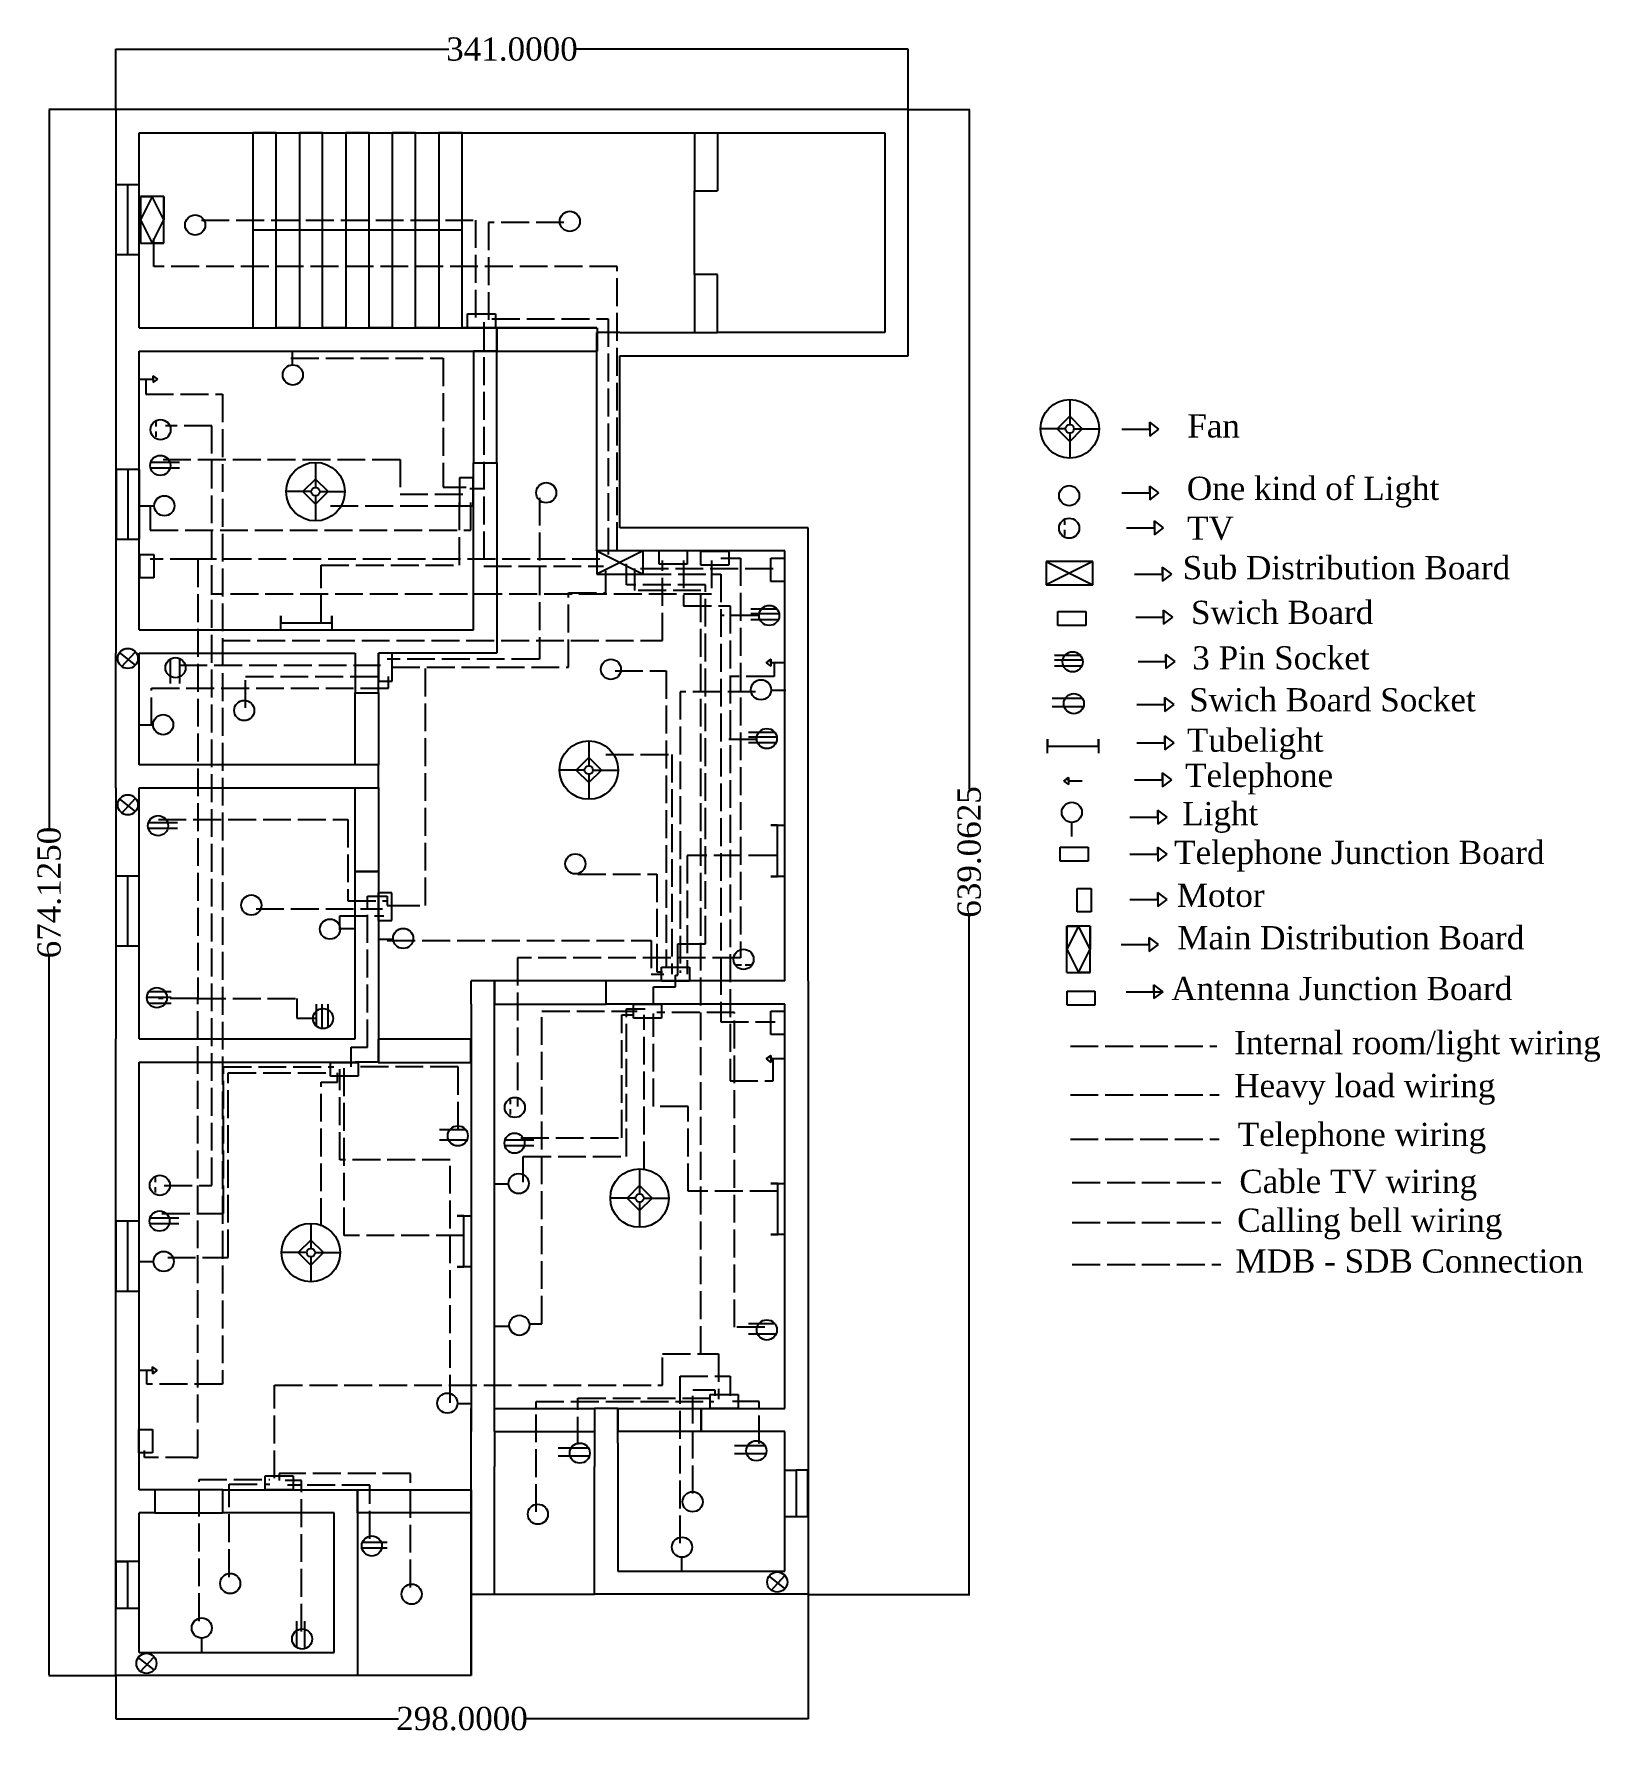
# Model space of a CAD drawing. Header units: inches. Extents: x 11 to 685, y 2 to 734.
import ezdxf

# ---------------------------------------------------------------- set-up
doc = ezdxf.new("R2010")
doc.units = ezdxf.units.IN
doc.header["$MEASUREMENT"] = 0
doc.linetypes.add('ACAD_ISO02W100', pattern=[15, 12, -3])
doc.styles.get("Standard").update_dxf_attribs({"font": 'times.ttf'})
doc.dimstyles.get("Standard").update_dxf_attribs({"dimtxt": 10, "dimasz": 0.18, "dimexe": 0.18, "dimexo": 0.0625, "dimgap": 0.09, "dimtad": 0, "dimdec": 4, "dimzin": 0, "dimdsep": 46, "dimtxsty": 'Standard', "dimcen": 0.09, "dimadec": 0, "dimazin": 0, "dimtfac": 1, "dimtdec": 4, "dimtofl": 0, "dimtmove": 0, "dimatfit": 3, "dimfxl": 1, "dimtolj": 1, "dimtzin": 0, "dimarcsym": 0})

# ---------------------------------------------------------------- blocks, each defined once
blk = doc.blocks.new('Lamp - Table')
at = {"linetype": 'Continuous'}
for p, q in [((0, 7), (0, 1)), ((-1, 0), (-7, 0)), ((0, 3), (-3, 0)), ((-3, 0), (0, -3)), ((3, 0), (0, 3)), ((0, -3), (3, 0)), ((1, 0), (7, 0)), ((0, -1), (0, -7))]:
    blk.add_line(p, q, dxfattribs=at)
for radius in [7, 1]:
    blk.add_circle((0, 0), radius, dxfattribs=at)
blk = doc.blocks.new('*D16')
at = {"color": 0, "lineweight": -2}
for p, q in [((46.65, 701.13), (46.65, 727.18)), ((46.83, 727), (189.94, 727)), ((387.47, 727), (244.36, 727)), ((387.65, 701.13), (387.65, 727.18))]:
    blk.add_line(p, q, dxfattribs=at)
at = {"color": 0}
for points in [[(46.83, 727.03), (46.83, 726.97), (46.65, 727)], [(387.47, 727.03), (387.47, 726.97), (387.65, 727)]]:
    blk.add_solid(points, dxfattribs=at)
at = {"layer": 'Defpoints', "color": 0}
for p in [(387.65, 727), (46.65, 701.07), (387.65, 701.07)]:
    blk.add_point(p, dxfattribs=at)
at = {"color": 0, "insert": (217.15, 727), "char_height": 10, "attachment_point": 5}
blk.add_mtext('\\A1;341.0000', dxfattribs=at)
blk = doc.blocks.new('*D17')
at = {"color": 0, "lineweight": -2}
for p, q in [((344.65, 62.01), (344.65, 8.32)), ((46.65, 27.01), (46.65, 8.32)), ((46.83, 8.5), (168.3, 8.5)), ((344.47, 8.5), (223, 8.5))]:
    blk.add_line(p, q, dxfattribs=at)
at = {"color": 0}
for points in [[(46.83, 8.53), (46.83, 8.47), (46.65, 8.5)], [(344.47, 8.53), (344.47, 8.47), (344.65, 8.5)]]:
    blk.add_solid(points, dxfattribs=at)
at = {"layer": 'Defpoints', "color": 0}
for p in [(344.65, 62.07), (46.65, 27.07), (344.65, 8.5)]:
    blk.add_point(p, dxfattribs=at)
at = {"color": 0, "insert": (195.65, 8.5), "char_height": 10, "attachment_point": 5}
blk.add_mtext('\\A1;298.0000', dxfattribs=at)
blk = doc.blocks.new('*D18')
at = {"color": 0, "lineweight": -2}
for p, q in [((46.59, 701.13), (17.82, 701.13)), ((18, 700.95), (18, 391.26)), ((18, 27.19), (18, 336.87)), ((46.59, 27.01), (17.82, 27.01))]:
    blk.add_line(p, q, dxfattribs=at)
at = {"color": 0}
for points in [[(17.97, 700.95), (18.03, 700.95), (18, 701.13)], [(17.97, 27.19), (18.03, 27.19), (18, 27.01)]]:
    blk.add_solid(points, dxfattribs=at)
at = {"layer": 'Defpoints', "color": 0}
for p in [(46.65, 701.13), (18, 27.01), (46.65, 27.01)]:
    blk.add_point(p, dxfattribs=at)
at = {"color": 0, "insert": (18, 364.07), "char_height": 10, "attachment_point": 5, "rotation": 90}
blk.add_mtext('\\A1;674.1250', dxfattribs=at)
blk = doc.blocks.new('*D19')
at = {"color": 0, "lineweight": -2}
for p, q in [((387.71, 701.07), (414.18, 701.07)), ((414, 700.89), (414, 408.51)), ((414, 62.19), (414, 354.57)), ((344.71, 62.01), (414.18, 62.01))]:
    blk.add_line(p, q, dxfattribs=at)
at = {"color": 0}
for points in [[(413.97, 700.89), (414.03, 700.89), (414, 701.07)], [(413.97, 62.19), (414.03, 62.19), (414, 62.01)]]:
    blk.add_solid(points, dxfattribs=at)
at = {"layer": 'Defpoints', "color": 0}
for p in [(387.65, 701.07), (344.65, 62.01), (414, 62.01)]:
    blk.add_point(p, dxfattribs=at)
at = {"color": 0, "insert": (414, 381.54), "char_height": 10, "attachment_point": 5, "rotation": 90}
blk.add_mtext('\\A1;639.0625', dxfattribs=at)

msp = doc.modelspace()

# ---------------------------------------------------------------- linework, layer by layer
for p, q in [((295.6494, 701.06939), (46.6494, 701.06939)), ((46.6494, 701.06939), (46.6494, 607.06939)), ((387.6494, 701.06939), (295.6494, 701.06939)), ((387.6494, 595.06939), (387.6494, 701.06939)), ((56.6494, 607.06939), (56.6494, 691.06939)), ((56.6494, 691.06939), (295.6494, 691.06939)), ((115.6494, 691.06939), (105.6494, 691.06939)), ((105.6494, 691.06939), (105.6494, 607.06939)), ((105.6494, 691.06939), (105.6494, 649.06939)), ((115.6494, 607.06939), (115.6494, 691.06939)), ((135.6494, 691.06939), (125.6494, 691.06939)), ((125.6494, 691.06939), (125.6494, 607.06939)), ((135.6494, 607.06939), (135.6494, 691.06939)), ((155.6494, 691.06939), (145.6494, 691.06939)), ((145.6494, 691.06939), (145.6494, 607.06939)), ((155.6494, 607.06939), (155.6494, 691.06939)), ((175.6494, 691.06939), (165.6494, 691.06939)), ((165.6494, 691.06939), (165.6494, 607.06939)), ((175.6494, 607.06939), (175.6494, 691.06939)), ((195.6494, 691.06939), (185.6494, 691.06939)), ((185.6494, 691.06939), (185.6494, 607.06939)), ((195.6494, 607.06939), (195.6494, 691.06939)), ((295.6494, 691.06939), (305.6494, 691.06939)), ((295.6494, 691.06939), (305.6494, 691.06939)), ((295.6494, 691.06939), (305.6494, 691.06939)), ((295.6494, 691.06939), (295.6494, 666.06939)), ((305.6494, 691.06939), (377.6494, 691.06939)), ((305.6494, 691.06939), (305.6494, 666.06939)), ((377.6494, 691.06939), (377.6494, 605.06939)), ((56.56622, 668.64947), (56.56622, 648.64947)), ((295.6494, 666.06939), (305.6494, 666.06939)), ((295.6494, 630.06939), (295.6494, 666.06939)), ((57.27259, 663.59047), (57.27259, 643.59047)), ((67.27259, 663.59047), (57.27259, 663.59047)), ((57.27259, 663.59047), (57.27259, 653.59047)), ((57.27259, 663.59047), (62.27259, 663.59047)), ((62.27259, 663.59047), (57.27259, 653.59047)), ((67.27259, 653.59047), (62.27259, 663.59047)), ((67.27259, 643.59047), (67.27259, 663.59047)), ((67.27259, 663.59047), (67.27259, 653.59047)), ((57.27259, 653.59047), (62.27259, 643.59047)), ((62.27259, 643.59047), (67.27259, 653.59047)), ((195.6494, 649.06939), (105.6494, 649.06939)), ((195.6494, 607.06939), (195.6494, 649.06939)), ((57.27259, 643.59047), (67.27259, 643.59047)), ((67.27259, 643.59047), (62.27259, 643.59047)), ((305.6494, 630.06939), (295.6494, 630.06939)), ((295.6494, 630.06939), (295.6494, 605.06939)), ((305.6494, 605.06939), (305.6494, 630.06939)), ((46.6494, 607.06939), (46.6494, 597.06939)), ((56.6494, 607.06939), (210.6494, 607.06939)), ((125.6494, 607.06939), (115.6494, 607.06939)), ((145.6494, 607.06939), (135.6494, 607.06939)), ((165.6494, 607.06939), (155.6494, 607.06939)), ((185.6494, 607.06939), (175.6494, 607.06939)), ((210.6494, 607.06939), (195.6494, 607.06939)), ((210.6494, 597.06939), (210.6494, 607.06939)), ((253.6494, 511.06939), (253.6494, 605.06939)), ((263.6494, 605.06939), (253.6494, 605.06939)), ((263.6494, 605.06939), (305.6494, 605.06939)), ((377.6494, 605.06939), (305.6494, 605.06939)), ((46.6494, 597.06939), (46.6494, 467.06939)), ((56.6494, 477.06939), (56.6494, 597.06939)), ((56.6494, 597.06939), (200.6494, 597.06939)), ((122.5, 597), (122.5, 591)), ((200.6494, 597.06939), (210.6494, 597.06939)), ((263.6494, 521.06939), (263.6494, 595.06939)), ((263.6494, 595.06939), (295.6494, 595.06939)), ((295.6494, 595.06939), (377.6494, 595.06939)), ((377.6494, 595.06939), (387.6494, 595.06939)), ((63.88498, 566.62391), (63.88498, 564.66477)), ((479.62927, 563.53464), (491.62927, 563.53464)), ((491.62927, 563.53464), (491.62927, 566.53464)), ((491.62927, 566.53464), (491.62927, 560.53464)), ((495.62927, 563.53464), (491.62927, 566.53464)), ((491.62927, 560.53464), (495.62927, 563.53464)), ((63.88498, 562.51604), (63.88498, 560.17772)), ((61.7372, 549.29173), (74.12754, 549.29173)), ((200.6494, 477.06939), (200.6494, 549.06939)), ((200.6494, 549.06939), (210.6494, 549.06939)), ((210.6494, 549.06939), (210.6494, 467.06939)), ((61.7372, 546.84858), (74.12754, 546.84858)), ((479.62927, 536.03464), (491.62927, 536.03464)), ((491.62927, 536.03464), (491.62927, 539.03464)), ((491.62927, 539.03464), (491.62927, 533.03464)), ((495.62927, 536.03464), (491.62927, 539.03464)), ((491.62927, 533.03464), (495.62927, 536.03464)), ((57.01225, 530.43852), (63.01225, 530.43852)), ((344.6494, 521.06939), (263.6494, 521.06939)), ((344.6494, 511.06939), (344.6494, 521.06939)), ((454.94425, 524.22222), (454.94425, 522.26309)), ((454.94425, 520.11436), (454.94425, 517.77603)), ((481.62927, 521.03464), (493.62927, 521.03464)), ((493.62927, 521.03464), (493.62927, 524.03464)), ((493.62927, 524.03464), (493.62927, 518.03464)), ((497.62927, 521.03464), (493.62927, 524.03464)), ((493.62927, 518.03464), (497.62927, 521.03464)), ((263.6494, 511.06939), (253.6494, 511.06939)), ((253.6494, 511.06939), (253.6494, 501.06939)), ((273.6494, 511.06939), (253.6494, 511.06939)), ((253.6494, 511.06939), (273.6494, 501.06939)), ((273.6494, 511.06939), (253.6494, 501.06939)), ((334.6494, 511.06939), (263.6494, 511.06939)), ((273.6494, 501.06939), (273.6494, 511.06939)), ((273.6494, 501.06939), (273.6494, 511.06939)), ((334.6494, 326.06939), (334.6494, 511.06939)), ((344.6494, 326.06939), (344.6494, 511.06939)), ((447.12926, 506.53464), (447.12926, 496.53464)), ((467.12926, 506.53464), (447.12926, 506.53464)), ((447.12926, 506.53464), (467.12926, 496.53464)), ((467.12926, 506.53464), (447.12926, 496.53464)), ((467.12926, 496.53464), (467.12926, 506.53464)), ((467.12926, 496.53464), (467.12926, 506.53464)), ((253.6494, 501.06939), (273.6494, 501.06939)), ((485.12927, 501.03464), (497.12927, 501.03464)), ((497.12927, 501.03464), (497.12927, 504.03464)), ((497.12927, 504.03464), (497.12927, 498.03464)), ((501.12927, 501.03464), (497.12927, 504.03464)), ((497.12927, 498.03464), (501.12927, 501.03464)), ((447.12926, 496.53464), (467.12926, 496.53464)), ((117.6904, 477.14161), (117.6904, 483.14161)), ((117.6904, 483.14161), (117.6904, 480.14161)), ((139.6904, 480.14161), (139.6904, 483.14161)), ((139.6904, 483.14161), (139.6904, 477.14161)), ((331.5, 486), (320, 486)), ((332, 484), (320, 484)), ((497.62927, 482.53464), (497.62927, 485.53464)), ((497.62927, 485.53464), (497.62927, 479.53464)), ((501.62927, 482.53464), (497.62927, 485.53464)), ((56.6494, 477.06939), (200.6494, 477.06939)), ((117.6904, 480.14161), (139.6904, 480.14161)), ((331.5, 481.5), (320, 481.5)), ((485.62927, 482.53464), (497.62927, 482.53464)), ((497.62927, 479.53464), (501.62927, 482.53464)), ((46.6494, 409.06939), (46.6494, 467.06939)), ((48, 467.5), (55, 462)), ((55, 467.5), (49, 461)), ((56.6494, 419.06939), (56.6494, 467.06939)), ((56.6494, 467.06939), (149.6494, 467.06939)), ((70, 464.5), (70, 454)), ((74, 465), (74, 454)), ((149.6494, 467.06939), (149.6494, 455.06939)), ((159.6494, 450.06939), (159.6494, 467.06939)), ((210.6494, 467.06939), (159.6494, 467.06939)), ((462.12926, 466.03464), (450.62926, 466.03464)), ((462.62926, 464.03464), (450.62926, 464.03464)), ((462.12926, 461.53464), (450.62926, 461.53464)), ((486.62927, 463.53464), (498.62927, 463.53464)), ((498.62927, 463.53464), (498.62927, 466.53464)), ((498.62927, 466.53464), (498.62927, 460.53464)), ((502.62927, 463.53464), (498.62927, 466.53464)), ((498.62927, 460.53464), (502.62927, 463.53464)), ((149.6494, 455.06939), (149.6494, 450.06939)), ((149.6494, 450.06939), (159.6494, 450.06939)), ((335, 451), (329, 451)), ((462.62926, 447.53464), (449.62926, 447.53464)), ((498.12927, 445.03464), (498.12927, 448.03464)), ((498.12927, 448.03464), (498.12927, 442.03464)), ((502.12927, 445.03464), (498.12927, 448.03464)), ((463.12926, 444.03464), (449.62926, 444.03464)), ((486.12927, 445.03464), (498.12927, 445.03464)), ((498.12927, 442.03464), (502.12927, 445.03464)), ((56.5, 436.24806), (62.5, 436.24806)), ((330.5, 433), (319, 433)), ((331, 431), (319, 431)), ((330.5, 428.5), (319, 428.5)), ((447.62927, 424.03464), (447.62927, 430.03464)), ((447.62927, 430.03464), (447.62927, 427.03464)), ((447.62927, 427.03464), (469.62927, 427.03464)), ((469.62927, 427.03464), (469.62927, 430.03464)), ((469.62927, 430.03464), (469.62927, 424.03464)), ((486.12927, 428.53464), (498.12927, 428.53464)), ((498.12927, 428.53464), (498.12927, 431.53464)), ((498.12927, 431.53464), (498.12927, 425.53464)), ((502.12927, 428.53464), (498.12927, 431.53464)), ((498.12927, 425.53464), (502.12927, 428.53464)), ((159.6494, 419.06939), (56.6494, 419.06939)), ((159.6494, 409.06939), (159.6494, 419.06939)), ((485.12927, 412.53464), (497.12927, 412.53464)), ((497.12927, 412.53464), (497.12927, 415.53464)), ((497.12927, 415.53464), (497.12927, 409.53464)), ((501.12927, 412.53464), (497.12927, 415.53464)), ((497.12927, 409.53464), (501.12927, 412.53464)), ((46.6494, 409.06939), (46.6494, 301.06939)), ((48, 404.5), (55, 399)), ((55, 404.5), (49, 398)), ((56.6494, 301.06939), (56.6494, 409.06939)), ((56.6494, 409.06939), (159.6494, 409.06939)), ((483.12927, 396.53464), (495.12927, 396.53464)), ((495.12927, 396.53464), (495.12927, 399.53464)), ((495.12927, 399.53464), (495.12927, 393.53464)), ((499.12927, 396.53464), (495.12927, 399.53464)), ((495.12927, 393.53464), (499.12927, 396.53464)), ((60.78145, 394.23676), (73.17179, 394.23676)), ((60.78145, 391.7936), (73.17179, 391.7936)), ((331.5, 393), (328.5, 393)), ((328.5, 393), (334.5, 393)), ((331.5, 371), (331.5, 393)), ((458.07107, 388.25919), (458.07107, 394.25919)), ((483.12927, 380.53464), (495.12927, 380.53464)), ((495.12927, 380.53464), (495.12927, 383.53464)), ((495.12927, 383.53464), (495.12927, 377.53464)), ((499.12927, 380.53464), (495.12927, 383.53464)), ((495.12927, 377.53464), (499.12927, 380.53464)), ((149.6494, 301.06939), (149.6494, 373.06939)), ((149.6494, 373.06939), (159.6494, 373.06939)), ((159.6494, 373.06939), (159.6494, 291.06939)), ((334.5, 371), (328.5, 371)), ((328.5, 371), (331.5, 371)), ((483.12487, 361.13186), (495.12487, 361.13186)), ((495.12487, 361.13186), (495.12487, 364.13186)), ((495.12487, 364.13186), (495.12487, 358.13186)), ((499.12487, 361.13186), (495.12487, 364.13186)), ((495.12487, 358.13186), (499.12487, 361.13186)), ((149.5, 348.5), (143.5, 348.5)), ((160, 344), (166, 344)), ((465.96626, 349.66552), (455.96626, 349.66552)), ((455.96626, 349.66552), (460.96626, 349.66552)), ((460.96626, 349.66552), (455.96626, 339.66552)), ((455.96626, 329.66552), (455.96626, 349.66552)), ((455.96626, 349.66552), (455.96626, 339.66552)), ((465.96626, 339.66552), (460.96626, 349.66552)), ((465.96626, 329.66552), (465.96626, 349.66552)), ((465.96626, 349.66552), (465.96626, 339.66552)), ((491.36278, 341.72289), (491.36278, 344.72289)), ((491.36278, 344.72289), (491.36278, 338.72289)), ((495.36278, 341.72289), (491.36278, 344.72289)), ((455.96626, 339.66552), (460.96626, 329.66552)), ((460.96626, 329.66552), (465.96626, 339.66552)), ((479.36278, 341.72289), (491.36278, 341.72289)), ((491.36278, 338.72289), (495.36278, 341.72289)), ((313.5, 333), (316, 333)), ((317.5, 333), (319.5, 333)), ((319.5, 333), (320, 333)), ((455.96626, 329.66552), (465.96626, 329.66552)), ((465.96626, 329.66552), (460.96626, 329.66552)), ((209.6494, 326.06939), (199.6494, 326.06939)), ((199.6494, 316.06939), (199.6494, 326.06939)), ((209.6494, 316.06939), (209.6494, 326.06939)), ((257.6494, 316.06939), (257.6494, 326.06939)), ((334.6494, 326.06939), (257.6494, 326.06939)), ((344.6494, 326.06939), (344.6494, 316.06939)), ((493.44632, 321.40189), (493.44632, 324.40189)), ((493.44632, 324.40189), (493.44632, 318.40189)), ((497.44632, 321.40189), (493.44632, 324.40189)), ((60, 319), (70.5, 319)), ((60.5, 321.5), (70.5, 321.5)), ((61, 316.5), (70.5, 316.5)), ((133, 306.5), (133, 316)), ((135.5, 306), (135.5, 316)), ((138, 306.5), (138, 316)), ((199.6494, 316.06939), (199.6494, 132.06939)), ((209.6494, 142.06939), (209.6494, 316.06939)), ((334.6494, 316.06939), (257.6494, 316.06939)), ((334.6494, 142.06939), (334.6494, 316.06939)), ((344.6494, 316.06939), (344.6494, 142.06939)), ((481.44632, 321.40189), (496.94632, 321.40189)), ((493.44632, 318.40189), (497.44632, 321.40189)), ((46.6494, 107.06939), (46.6494, 301.06939)), ((56.6494, 301.06939), (149.6494, 301.06939)), ((56.6494, 107.06939), (56.6494, 291.06939)), ((56.6494, 291.06939), (146.6494, 291.06939)), ((146.6494, 291.06939), (149.6494, 291.06939)), ((159.6494, 291.06939), (149.6494, 291.06939)), ((216.37272, 274.93345), (216.37272, 272.97431)), ((216.37272, 270.82558), (216.37272, 268.48726)), ((197.5, 262), (186, 262)), ((197.5, 257.5), (186, 257.5)), ((214.22494, 257.60127), (226.61528, 257.60127)), ((214.22494, 255.15811), (226.61528, 255.15811)), ((63.58277, 241.42002), (63.58277, 239.46089)), ((63.58277, 237.31215), (63.58277, 234.97383)), ((209.5, 238.74806), (215.5, 238.74806)), ((331.61059, 238.90358), (328.61059, 238.90358)), ((328.61059, 238.90358), (334.61059, 238.90358)), ((331.61059, 216.90358), (331.61059, 238.90358)), ((61.43499, 224.08785), (73.82533, 224.08785)), ((61.43499, 221.64469), (73.82533, 221.64469)), ((196.5, 225), (193.5, 225)), ((193.5, 225), (199.5, 225)), ((196.5, 203), (196.5, 225)), ((334.61059, 216.90358), (328.61059, 216.90358)), ((328.61059, 216.90358), (331.61059, 216.90358)), ((56.71005, 205.23464), (62.71005, 205.23464)), ((199.5, 203), (193.5, 203)), ((193.5, 203), (196.5, 203)), ((210, 177.5), (216, 177.5)), ((330.5, 178.5), (319, 178.5)), ((330.5, 174), (319, 174)), ((199.5, 144), (193.5, 144)), ((199.6494, 132.06939), (199.6494, 142.06939)), ((209.6494, 132.06939), (209.6494, 142.06939)), ((262.6494, 142.06939), (252.6494, 142.06939)), ((262.6494, 132.06939), (262.6494, 142.06939)), ((298.6494, 132.06939), (298.6494, 142.06939)), ((298.6494, 142.06939), (334.6494, 142.06939)), ((344.6494, 142.06939), (344.6494, 72.06939)), ((199.6494, 127.06939), (199.6494, 132.06939)), ((209.6494, 132.06939), (209.6494, 117.06939)), ((252.6494, 132.06939), (252.6494, 117.06939)), ((262.6494, 127.06939), (262.6494, 132.06939)), ((334.6494, 132.06939), (298.6494, 132.06939)), ((334.6494, 72.06939), (334.6494, 132.06939)), ((199.6494, 62.06939), (199.6494, 127.06939)), ((250, 125), (237, 125)), ((262.6494, 127.06939), (262.6494, 117.06939)), ((326, 126), (313, 126)), ((209.6494, 107.06939), (209.6494, 117.06939)), ((250.5, 121.5), (237, 121.5)), ((252.6494, 107.06939), (252.6494, 117.06939)), ((262.6494, 117.06939), (262.6494, 107.06939)), ((326.5, 122.5), (313, 122.5)), ((46.6494, 97.06939), (46.6494, 107.06939)), ((63.412, 107.06939), (56.6494, 107.06939)), ((63.412, 107.06939), (63.412, 97.06939)), ((92.6494, 97.06939), (92.6494, 107.06939)), ((92.6494, 107.06939), (140.6494, 107.06939)), ((140.6494, 107.06939), (150.6494, 107.06939)), ((150.6494, 107.06939), (150.6494, 37.06939)), ((150.6494, 107.06939), (199.6494, 107.06939)), ((150.6494, 97.06939), (150.6494, 107.06939)), ((199.6494, 107.06939), (199.6494, 97.06939)), ((209.6494, 62.06939), (209.6494, 107.06939)), ((252.6494, 62.06939), (252.6494, 107.06939)), ((262.6494, 107.06939), (262.6494, 72.06939)), ((46.6494, 27.06939), (46.6494, 97.06939)), ((56.6494, 37.06939), (56.6494, 97.06939)), ((63.412, 97.06939), (56.6494, 97.06939)), ((140.6494, 97.06939), (92.6494, 97.06939)), ((140.6494, 37.06939), (140.6494, 97.06939)), ((199.6494, 97.06939), (150.6494, 97.06939)), ((199.6494, 97.06939), (199.6494, 27.06939)), ((152.5, 82), (163.5, 82)), ((153, 84.5), (163.5, 84.5)), ((290.29612, 72), (290.29612, 78)), ((262.6494, 72.06939), (334.6494, 72.06939)), ((327.5, 70), (334.5, 64.5)), ((334.5, 70), (328.5, 63.5)), ((344.6494, 72.06939), (344.6494, 62.06939)), ((199.6494, 27.06939), (199.6494, 62.06939)), ((199.6494, 62.06939), (209.6494, 62.06939)), ((209.6494, 62.06939), (252.6494, 62.06939)), ((344.6494, 62.06939), (252.6494, 62.06939)), ((124.5, 39), (124.5, 50.5)), ((128, 38.5), (128, 50.5)), ((56.6494, 37.06939), (140.6494, 37.06939)), ((83.61244, 37.21725), (83.61244, 43.21725)), ((150.6494, 37.06939), (150.6494, 27.06939)), ((56, 35), (63, 29.5)), ((63, 35), (57, 28.5)), ((56.6494, 27.06939), (46.6494, 27.06939)), ((150.6494, 27.06939), (56.6494, 27.06939)), ((199.6494, 27.06939), (150.6494, 27.06939))]:
    msp.add_line(p, q)
at = {"color": 150}
for p, q in [((56.56622, 668.64947), (46.56622, 668.64947)), ((46.71046, 668.64947), (46.71046, 638.64947)), ((51.71046, 668.64947), (51.71046, 638.64947)), ((56.71046, 638.64947), (56.71046, 668.64947)), ((46.71046, 638.64947), (56.71046, 638.64947)), ((56.72335, 546.16019), (46.72335, 546.16019)), ((46.86759, 546.16019), (46.86759, 516.16019)), ((51.86759, 546.16019), (51.86759, 516.16019)), ((56.86759, 516.16019), (56.86759, 546.16019)), ((46.86759, 516.16019), (56.86759, 516.16019)), ((56.58288, 371.17806), (46.58288, 371.17806)), ((46.72711, 371.17806), (46.72711, 341.17806)), ((51.72711, 371.17806), (51.72711, 341.17806)), ((56.72711, 341.17806), (56.72711, 371.17806)), ((46.72711, 341.17806), (56.72711, 341.17806)), ((56.50516, 222.58695), (46.50516, 222.58695)), ((46.6494, 222.58695), (46.6494, 192.58695)), ((51.6494, 222.58695), (51.6494, 192.58695)), ((56.6494, 192.58695), (56.6494, 222.58695)), ((46.6494, 192.58695), (56.6494, 192.58695)), ((334.48543, 115.51493), (339.48543, 115.51493)), ((334.48543, 115.51493), (334.48543, 95.51493)), ((344.48543, 115.51493), (339.48543, 115.51493)), ((339.48543, 115.51493), (339.48543, 95.51493)), ((344.48543, 95.51493), (344.48543, 115.51493)), ((334.48543, 95.51493), (344.48543, 95.51493)), ((56.6494, 76.12175), (46.6494, 76.12175)), ((46.6494, 76.12175), (51.6494, 76.12175)), ((46.6494, 76.12175), (46.6494, 56.12175)), ((56.6494, 76.12175), (51.6494, 76.12175)), ((51.6494, 76.12175), (51.6494, 56.12175)), ((56.6494, 56.12175), (56.6494, 76.12175)), ((46.6494, 56.12175), (56.6494, 56.12175))]:
    msp.add_line(p, q, dxfattribs=at)
at = {"linetype": 'ACAD_ISO02W100'}
for p, q in [((83.5, 653.5), (201.5, 653.5)), ((201.5, 653.5), (201.5, 611)), ((239.5, 652.5), (207, 652.5)), ((207, 652.5), (207, 610)), ((122, 594), (187.5, 594)), ((187.5, 594), (187.5, 538.5)), ((67, 550.5), (169, 550.5)), ((169, 550.5), (169, 535.5)), ((169, 535.5), (197, 535.5)), ((187.5, 538.5), (197.5, 538.5)), ((199.5, 520), (199.5, 534.5)), ((61.5, 530.5), (61.5, 520)), ((139, 530.5), (196, 530.5)), ((194.5, 505), (194.5, 533)), ((229, 534), (229, 464.5)), ((61.5, 520), (199.5, 520)), ((135, 480), (135, 505)), ((135, 505), (194.5, 505)), ((74, 462), (160.5, 462)), ((229, 464.5), (163.5, 464.5)), ((102.5, 443.5), (102.5, 457)), ((102.5, 457), (161.5, 457)), ((164, 452), (164, 457)), ((261.5, 459.5), (283.5, 459.5)), ((283.5, 459.5), (283.5, 331.5)), ((62, 436), (62, 452)), ((62, 452), (164, 452)), ((322, 450.5), (289.5, 450.5)), ((289.5, 450.5), (289.5, 329.5)), ((257.5, 423.5), (286, 423.5)), ((286, 423.5), (286, 329)), ((65, 395.5), (146.5, 395.5)), ((146.5, 395.5), (146.5, 360.5)), ((331, 380), (292.5, 380)), ((292.5, 380), (292.5, 329)), ((245.5, 372), (279.5, 372)), ((279.5, 372), (279.5, 330)), ((146.5, 360.5), (163, 360.5)), ((107, 357), (161.5, 357)), ((143, 348), (143, 354)), ((143, 354), (162, 354)), ((163.5, 343.5), (277, 343.5)), ((277, 343.5), (277, 329)), ((279.5, 330), (282, 330)), ((277, 329), (282.5, 329)), ((230, 178.5), (230, 313)), ((230, 313), (271, 313)), ((264.5, 258.5), (264.5, 311.5)), ((264.5, 311.5), (269.5, 311.5)), ((266.5, 250.5), (266.5, 314)), ((266.5, 314), (274.5, 314)), ((274, 245), (274, 311.5)), ((278, 272), (278, 312)), ((313, 312.5), (279.5, 312.5)), ((313, 177), (313, 312.5)), ((457.5, 298), (520.5, 298)), ((93, 226), (93, 289)), ((93, 289), (140.5, 289)), ((95, 207), (95, 286.5)), ((95, 286.5), (140, 286.5)), ((142, 282.5), (142, 286.5)), ((143, 249), (143, 288)), ((145, 216.5), (145, 288.5)), ((194, 289), (149, 289)), ((194, 262), (194, 289)), ((135, 220.5), (135, 282.5)), ((135, 282.5), (142, 282.5)), ((293, 272), (278, 272)), ((293, 235.5), (293, 272)), ((221, 258.5), (264.5, 258.5)), ((190.5, 249), (143, 249)), ((190.5, 144.5), (190.5, 249)), ((222, 239.5), (222, 250.5)), ((222, 250.5), (266.5, 250.5)), ((331.5, 235.5), (293, 235.5)), ((66.5, 226), (93, 226)), ((196.5, 216.5), (145, 216.5)), ((69, 207), (95, 207)), ((225, 178.5), (230, 178.5)), ((326, 177), (313, 177)), ((289.5, 84), (289.5, 156)), ((289.5, 156), (311, 156)), ((311, 156), (311, 147.5)), ((245.5, 126.5), (245.5, 146.5)), ((245.5, 146.5), (304, 146.5)), ((295, 105.5), (295, 150)), ((295, 150), (304.5, 150)), ((304.5, 150), (304.5, 147.5)), ((227.5, 97.5), (227.5, 145)), ((227.5, 145), (304, 145)), ((323.5, 145), (312, 145)), ((323.5, 127), (323.5, 145)), ((82.5, 50.5), (82.5, 111.5)), ((82.5, 111.5), (113, 111.5)), ((173.5, 114), (117, 114)), ((117, 114), (117, 111)), ((126.5, 111), (119.5, 111)), ((126.5, 46), (126.5, 111)), ((173.5, 65), (173.5, 114)), ((95.5, 69.5), (95.5, 109.5)), ((95.5, 109.5), (113, 109.5)), ((156, 109), (120.5, 109)), ((156, 86), (156, 109))]:
    msp.add_line(p, q, dxfattribs=at)
at = {"color": 5, "linetype": 'ACAD_ISO02W100'}
for p, q in [((63, 633.5), (63, 647)), ((262.5, 633.5), (63, 633.5)), ((262.5, 511.5), (262.5, 633.5)), ((458.30455, 204), (522.30455, 204))]:
    msp.add_line(p, q, dxfattribs=at)
at = {"color": 24}
for p, q in [((198, 607.06939), (198, 613.06939)), ((198, 613.06939), (210, 613.06939)), ((210, 613.06939), (210, 607.06939)), ((210, 607.06939), (198, 607.06939)), ((194.5, 542.5), (194.5, 530.5)), ((200.5, 542.5), (194.5, 542.5)), ((200.5, 530.5), (200.5, 542.5)), ((194.5, 530.5), (200.5, 530.5)), ((452.12927, 479.03464), (452.12927, 485.03464)), ((452.12927, 485.03464), (464.12927, 485.03464)), ((464.12927, 485.03464), (464.12927, 479.03464)), ((464.12927, 479.03464), (452.12927, 479.03464)), ((159.6494, 467.06939), (159.6494, 455.06939)), ((165.6494, 467.06939), (159.6494, 467.06939)), ((165.6494, 455.06939), (165.6494, 467.06939)), ((159.6494, 455.06939), (165.6494, 455.06939)), ((159.5, 364), (159.5, 352)), ((165.5, 364), (159.5, 364)), ((165.5, 352), (165.5, 364)), ((159.5, 352), (165.5, 352)), ((281.5, 326), (281.5, 332)), ((281.5, 332), (293.5, 332)), ((293.5, 332), (293.5, 326)), ((293.5, 326), (281.5, 326)), ((269.5, 310), (269.5, 316)), ((269.5, 316), (281.5, 316)), ((281.5, 316), (281.5, 310)), ((281.5, 310), (269.5, 310)), ((139, 285), (139, 291)), ((139, 291), (151, 291)), ((151, 291), (151, 285)), ((151, 285), (139, 285)), ((302.5, 142), (302.5, 148)), ((302.5, 148), (314.5, 148)), ((314.5, 148), (314.5, 142)), ((314.5, 142), (302.5, 142)), ((111, 107), (111, 113)), ((111, 113), (123, 113)), ((123, 113), (123, 107)), ((123, 107), (111, 107))]:
    msp.add_line(p, q, dxfattribs=at)
at = {"color": 1, "linetype": 'ACAD_ISO02W100'}
for p, q in [((205, 609.5), (205, 504.5)), ((199, 538), (205, 538)), ((266.5, 496.5), (266.5, 505.5)), ((205, 504.5), (256.5, 504.5)), ((257.5, 493), (257.5, 502.5)), ((270, 494), (270, 503.5)), ((241.5, 461), (241.5, 493)), ((241.5, 493), (257.5, 493)), ((300.5, 496.5), (266.5, 496.5)), ((298.5, 494), (270, 494)), ((298.5, 165.5), (298.5, 494)), ((300.5, 388.5), (300.5, 496.5)), ((165.5, 461), (241.5, 461)), ((180, 358.5), (180, 461)), ((300.5, 342), (300.5, 388.5)), ((155, 297.5), (155, 362.5)), ((155, 362.5), (163.5, 362.5)), ((163.5, 362.5), (163.5, 358.5)), ((163.5, 358.5), (165.5, 358.5)), ((165.5, 358.5), (180, 358.5)), ((288.5, 332), (288.5, 342)), ((288.5, 342), (300.5, 342)), ((288.5, 328.5), (288.5, 332)), ((278, 316.5), (278, 323.5)), ((278, 323.5), (287.5, 323.5)), ((287.5, 323.5), (287.5, 328.5)), ((287.5, 328.5), (288.5, 328.5)), ((148, 289), (148, 297.5)), ((148, 297.5), (155, 297.5)), ((282, 152), (282, 165.5)), ((282, 165.5), (306, 165.5)), ((306, 165.5), (306, 146)), ((115, 112), (115, 152)), ((115, 152), (282, 152))]:
    msp.add_line(p, q, dxfattribs=at)
at = {"color": 6, "linetype": 'ACAD_ISO02W100'}
for p, q in [((208.5, 611), (258.5, 611)), ((258.5, 611), (258.5, 509.5)), ((458.30455, 222), (522.30455, 222))]:
    msp.add_line(p, q, dxfattribs=at)
at = {"color": 3}
for p, q in [((210.6494, 607.06939), (253.6494, 607.06939)), ((253.6494, 607.06939), (210.6494, 607.06939)), ((210.6494, 607.06939), (210.6494, 597.06939)), ((254, 597.06939), (254, 607.06939)), ((210.6494, 597.06939), (200.6494, 597.06939)), ((200.6494, 597.06939), (200.6494, 549.06939)), ((210.6494, 549.06939), (210.6494, 597.06939)), ((210.6494, 597.06939), (254, 597.06939)), ((200.6494, 549.06939), (210.6494, 549.06939)), ((57, 509.5), (63, 509.5)), ((57, 499.5), (57, 509.5)), ((63, 509.5), (63, 499.5)), ((328.5, 508), (334.5, 508)), ((328.5, 498), (328.5, 508)), ((334.5, 508), (334.5, 498)), ((63, 499.5), (57, 499.5)), ((334.5, 498), (328.5, 498)), ((149.6494, 450.06939), (159.6494, 450.06939)), ((149.6494, 419.06939), (149.6494, 450.06939)), ((159.6494, 450.06939), (159.6494, 419.06939)), ((159.6494, 419.06939), (149.6494, 419.06939)), ((149.6494, 373.06939), (149.6494, 409.06939)), ((149.6494, 409.06939), (159.6494, 409.06939)), ((159.6494, 409.06939), (159.6494, 373.06939)), ((159.6494, 373.06939), (149.6494, 373.06939)), ((460.44082, 365.76012), (466.44082, 365.76012)), ((460.44082, 355.76012), (460.44082, 365.76012)), ((466.44082, 365.76012), (466.44082, 355.76012)), ((466.44082, 355.76012), (460.44082, 355.76012)), ((257.6494, 326.06939), (209.6494, 326.06939)), ((209.6494, 326.06939), (209.6494, 316.06939)), ((257.6494, 316.06939), (257.6494, 326.06939)), ((209.6494, 316.06939), (257.6494, 316.06939)), ((328.5, 313), (334.5, 313)), ((328.5, 303), (328.5, 313)), ((334.5, 313), (334.5, 303)), ((199.5, 301), (159.5, 301)), ((159.5, 301), (159.5, 291)), ((199.5, 291), (199.5, 301)), ((334.5, 303), (328.5, 303)), ((159.5, 291), (199.5, 291)), ((199.6494, 132.06939), (199.6494, 142.06939)), ((209.6494, 132.06939), (209.6494, 142.06939)), ((209.6494, 142.06939), (252.6494, 142.06939)), ((209.6494, 132.06939), (209.6494, 142.06939)), ((252.6494, 142.06939), (252.6494, 132.06939)), ((262.6494, 142.06939), (262.6494, 132.06939)), ((262.6494, 142.06939), (298.6494, 142.06939)), ((262.6494, 132.06939), (262.6494, 142.06939)), ((298.6494, 142.06939), (298.6494, 132.06939)), ((56.5, 133), (62.5, 133)), ((56.5, 123), (56.5, 133)), ((62.5, 133), (62.5, 123)), ((209.6494, 132.06939), (252.6494, 132.06939)), ((298.6494, 132.06939), (262.6494, 132.06939)), ((62.5, 123), (56.5, 123)), ((92.6494, 107.06939), (63.412, 107.06939)), ((63.412, 107.06939), (63.412, 97.06939)), ((150.6494, 107.06939), (199.6494, 107.06939)), ((150.6494, 97.06939), (150.6494, 107.06939)), ((199.6494, 107.06939), (199.6494, 97.06939)), ((63.412, 97.06939), (92.6494, 97.06939)), ((199.6494, 97.06939), (150.6494, 97.06939))]:
    msp.add_line(p, q, dxfattribs=at)
at = {"color": 2}
for p, q in [((62.69052, 585.01156), (62.69052, 586.51156)), ((62.69052, 586.51156), (62.69052, 583.51156)), ((64.69052, 585.01156), (62.69052, 586.51156)), ((56.69052, 585.01156), (62.69052, 585.01156)), ((62.69052, 583.51156), (64.69052, 585.01156)), ((280.56284, 505.34346), (280.56284, 511.34346)), ((280.56284, 511.34346), (292.56284, 511.34346)), ((292.56284, 505.34346), (280.56284, 505.34346)), ((292.56284, 511.34346), (292.56284, 505.34346)), ((326.5, 463), (328.5, 464.5)), ((328.5, 464.5), (326.5, 463)), ((326.5, 463), (328.5, 461.5)), ((328.5, 463), (328.5, 464.5)), ((328.5, 464.5), (328.5, 461.5)), ((334.5, 463), (328.5, 463)), ((454.62927, 412.03464), (456.62927, 413.53464)), ((456.62927, 413.53464), (454.62927, 412.03464)), ((454.62927, 412.03464), (456.62927, 410.53464)), ((456.62927, 412.03464), (456.62927, 413.53464)), ((456.62927, 413.53464), (456.62927, 410.53464)), ((462.62927, 412.03464), (456.62927, 412.03464)), ((326.5, 292.5), (328.5, 294)), ((328.5, 294), (326.5, 292.5)), ((328.5, 292.5), (328.5, 294)), ((328.5, 294), (328.5, 291)), ((326.5, 292.5), (328.5, 291)), ((334.5, 292.5), (328.5, 292.5)), ((56.5, 158.5), (62.5, 158.5)), ((62.5, 158.5), (62.5, 160)), ((62.5, 160), (62.5, 157)), ((64.5, 158.5), (62.5, 160)), ((64.5, 158.5), (62.5, 157)), ((62.5, 157), (64.5, 158.5))]:
    msp.add_line(p, q, dxfattribs=at)
at = {"color": 2, "linetype": 'ACAD_ISO02W100'}
for p, q in [((59.5, 585), (59.5, 578.5)), ((59.5, 578.5), (92.5, 578.5)), ((92.5, 578.5), (92.5, 152.5)), ((282, 472.5), (282, 507)), ((291, 507), (291, 487.5)), ((291, 487.5), (311, 487.5)), ((311, 487.5), (311, 283)), ((92.5, 472.5), (282, 472.5)), ((330, 463), (330, 457)), ((330, 457), (311, 457)), ((329.5, 283), (329.5, 292.5)), ((311, 283), (329.5, 283)), ((457.5, 258), (521.5, 258)), ((60, 152.5), (60, 158.5)), ((92.5, 152.5), (60, 152.5))]:
    msp.add_line(p, q, dxfattribs=at)
at = {"color": 4, "linetype": 'ACAD_ISO02W100'}
for p, q in [((88, 565), (68, 565)), ((88, 238), (88, 565)), ((303, 507), (303, 492.5)), ((307, 508), (315.5, 508)), ((315.5, 508), (315.5, 336)), ((303, 492.5), (87.5, 492.5)), ((315.5, 336), (219.5, 336)), ((219.5, 336), (219.5, 272)), ((67.5, 238), (88, 238)), ((458.30455, 239.21517), (522.30455, 239.21517))]:
    msp.add_line(p, q, dxfattribs=at)
at = {"color": 3, "linetype": 'ACAD_ISO02W100'}
for p, q in [((82, 507.5), (61.5, 507.5)), ((255, 507.5), (82, 507.5)), ((82, 507.5), (82, 318.5)), ((272.5, 503.5), (330.5, 503.5)), ((273.6494, 501.06939), (307, 501.06939)), ((307, 501.06939), (307, 332)), ((323.55129, 483.33511), (307, 483.33511)), ((322.5, 430), (307, 430)), ((307, 332), (307, 308.5)), ((82, 318.5), (65, 318.5)), ((82, 318.5), (124.5, 318.5)), ((82, 121), (82, 318.5)), ((124.5, 318.5), (124.5, 310)), ((124.5, 310), (133, 310)), ((307, 308.5), (330.5, 308.5)), ((457.5, 277), (521.5, 277)), ((59, 121), (59, 124)), ((80, 121), (59, 121)), ((80, 121), (82, 121))]:
    msp.add_line(p, q, dxfattribs=at)
at = {"color": 4}
for p, q in [((298.5, 505), (298.5, 511)), ((298.5, 511), (310.5, 511)), ((310.5, 505), (298.5, 505)), ((310.5, 511), (310.5, 505)), ((456.07309, 315.63498), (456.07309, 321.63498)), ((456.07309, 321.63498), (468.07309, 321.63498)), ((468.07309, 315.63498), (456.07309, 315.63498)), ((468.07309, 321.63498), (468.07309, 315.63498))]:
    msp.add_line(p, q, dxfattribs=at)
at = {"color": 96}
for p, q in [((453.12926, 377.53464), (453.12926, 383.53464)), ((453.12926, 383.53464), (465.12926, 383.53464)), ((465.12926, 383.53464), (465.12926, 377.53464)), ((465.12926, 377.53464), (453.12926, 377.53464))]:
    msp.add_line(p, q, dxfattribs=at)
for centre in [(80.79472, 651.35947), (242.05615, 652.92346), (122.8351, 586.83511), (65.9051, 563.27143), (65.79085, 547.89008), (67.54807, 530.52557), (231.89432, 536.14354), (456.96437, 534.86975), (456.96437, 520.86975), (327.8351, 483.33511), (51.83511, 464.83511), (72.3351, 460.83511), (259.72556, 460.12785), (458.46437, 463.36975), (324.33511, 451.33511), (101.9197, 442.40671), (458.96437, 445.36975), (67.03581, 436.33511), (326.8351, 430.33511), (51.8351, 401.83511), (458.11006, 398.58886), (64.8351, 392.83511), (244.43429, 376.41074), (104.97795, 358.6896), (138.8351, 348.33511), (170.3351, 344.33511), (316.8351, 335.33511), (64.3351, 318.83511), (135.8351, 309.83511), (218.39284, 271.58097), (193.83511, 259.33511), (218.27859, 256.19962), (65.60289, 238.06754), (220.03581, 238.83511), (65.48864, 222.6862), (67.24586, 205.32168), (220.33511, 177.83511), (326.83511, 175.83511), (189.33511, 144.3351), (246.3351, 122.83511), (322.3351, 123.83511), (294.90411, 101.87105), (228.31565, 96.51841), (156.8351, 82.83511), (290.33511, 82.32967), (95.9041, 66.69656), (173.97334, 62.10858), (331.33511, 67.33511), (83.65143, 47.54692), (126.8351, 42.83511), (59.83511, 32.33511)]:
    msp.add_circle(centre, 4.33511)

# ---------------------------------------------------------------- block references
at = {"xscale": 1.800000000000011, "zscale": 1.8}
for p, yscale in [((457.22926, 563.63464), 1.799999999999955), ((132.6, 536.6), 1.799999999999955), ((250.22502, 416.78944), 1.799999999999997), ((272.1, 232.6), 1.800000000000011), ((130.6, 209.1), 1.800000000000011)]:
    msp.add_blockref('Lamp - Table', p, dxfattribs=dict(at, yscale=yscale))

# ---------------------------------------------------------------- texts
at = {"char_height": 10, "attachment_point": 1}
for s, insert, width in [('Fan', (507.79615, 569.90689), 30.5), ('One kind of Light', (507.62927, 543.03464), 113.5), ('TV', (507.7209, 525.89048), 33), ('{\\fTimes New Roman CE|b0|i0|c238|p18;Sub Distribution Board}', (505.81254, 508.89048), 157), ('{\\fTimes New Roman CE|b0|i0|c238|p18;Swich Board}', (509.39616, 489.66655), 84.5), ('{\\fTimes New Roman CE|b0|i0|c238|p18;3 Pin Socket }', (509.94598, 470.07452), 87), ('{\\fTimes New Roman CE|b0|i0|c238|p18;Swich Board Socket}', (508.62927, 452.03464), 129), ('Tubelight', (507.6641, 434.64174), 79.5), ('{\\fTimes New Roman CE|b0|i0|c238|p18;Telephone}', (506.84472, 419.52459), 58.5), ('Light', (505.62927, 403.03464), 67.5), ('{\\fTimes New Roman CE|b0|i0|c238|p18;Telephone Junction Board}', (502.16035, 386.32768), 175.5), ('{\\fTimes New Roman CE|b0|i0|c238|p18;Motor}', (503.31555, 367.90749), 66), ('{\\fTimes New Roman CE|b0|i0|c238|p18; Main Distribution Board}', (499.72241, 349.63556), 172), ('{\\fTimes New Roman CE|b0|i0|c238|p18;Antenna Junction Board}', (500.8743, 327.76358), 148.5)]:
    msp.add_mtext(s, dxfattribs=dict(at, insert=insert, width=width))
at = {"linetype": 'ACAD_ISO02W100', "char_height": 10, "attachment_point": 1}
for s, insert, width in [('{\\fTimes New Roman CE|b0|i0|c238|p18;Internal room/light wiring}', (528, 304.5), 154.5), ('Heavy load wiring', (528, 286), 114), ('Telephone wiring', (529.5, 265), 127.5), ('Cable TV wiring', (530.20682, 244.78483), 113.5), ('Calling bell wiring', (529.29514, 228.05137), 119), ('{\\fTimes New Roman CE|b0|i0|c238|p18;MDB - SDB Connection}', (528.5, 210.5), 159)]:
    msp.add_mtext(s, dxfattribs=dict(at, insert=insert, width=width))

# ---------------------------------------------------------------- dimensions: what is measured, and where the dimension line sits
for base, p1, p2, picture, middle in [((387.6494, 727), (46.6494, 701.06939), (387.6494, 701.06939), '*D16', (217.1494, 727)), ((344.6494, 8.5), (46.6494, 27.06939), (344.6494, 62.06939), '*D17', (195.6494, 8.5))]:
    dim = msp.add_linear_dim(base=base, p1=p1, p2=p2, dimstyle='Standard')
    dim.commit()
    dim.dimension.update_dxf_attribs({"geometry": picture, "text_midpoint": middle})
for base, p1, p2, picture, middle in [((18, 27.00689), (46.6494, 701.13189), (46.6494, 27.00689), '*D18', (18, 364.06939)), ((414, 62.00689), (387.6494, 701.06939), (344.6494, 62.00689), '*D19', (414, 381.53814))]:
    dim = msp.add_linear_dim(base=base, p1=p1, p2=p2, angle=90, dimstyle='Standard')
    dim.commit()
    dim.dimension.update_dxf_attribs({"geometry": picture, "text_midpoint": middle})

doc.saveas('drawing.dxf')
